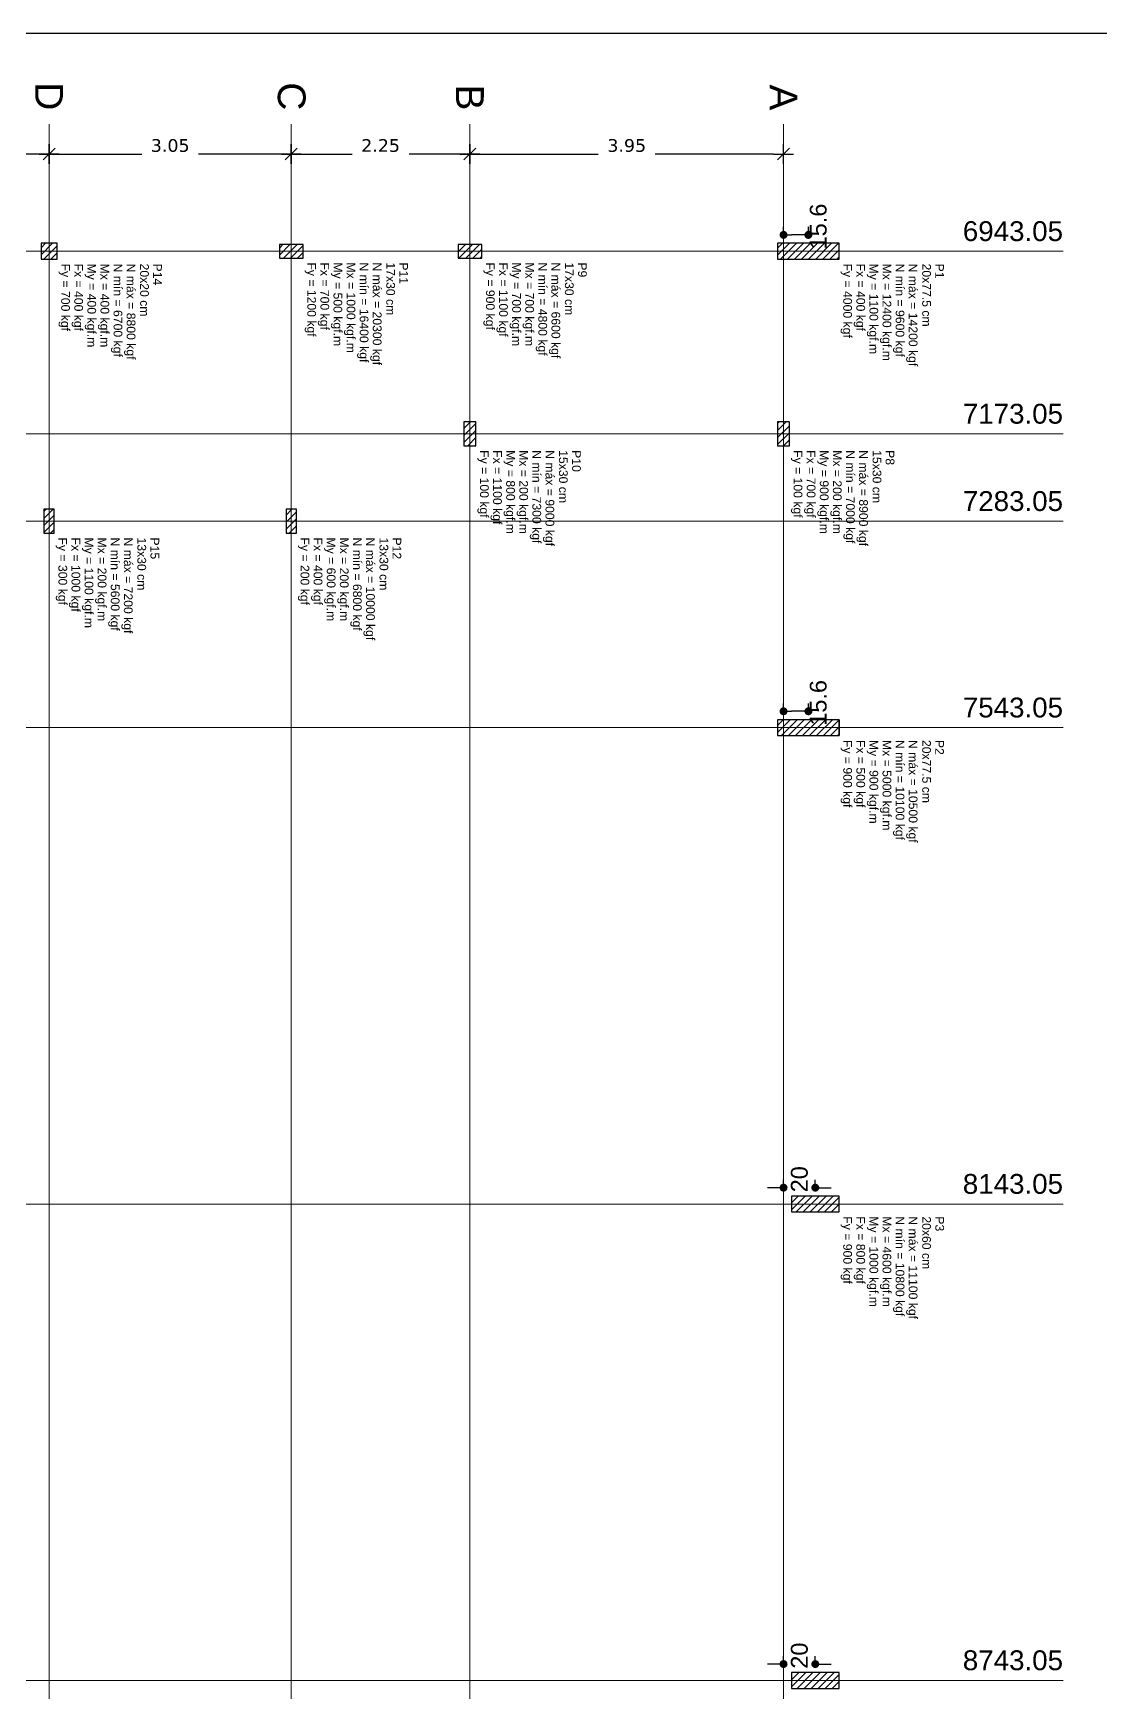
# Model space of a CAD drawing. Extents: x 25 to 1028, y -81 to 176.
# Drawn here: x 827.45 to 840.89, y 26.43 to 47.32 of the extents above; entities that cross this region are included whole.
import ezdxf

# ---------------------------------------------------------------- set-up
doc = ezdxf.new("R2010")
doc.units = 0
doc.header["$LTSCALE"] = 0.3
doc.header["$PDSIZE"] = 0.1
doc.layers.get('0').update_dxf_attribs({"linetype": 'CONTINUOUS'})
doc.layers.get('Defpoints').update_dxf_attribs({"linetype": 'CONTINUOUS'})
doc.layers.add('ARQ-CTA-1_100', color=1, linetype='CONTINUOUS')
for name, color, linetype, lineweight in [('LC-Cotas', 7, 'CONTINUOUS', 5), ('LC-Eixos', 9, 'CONTINUOUS', 5), ('LC-Hachuras dos pilares', 9, 'CONTINUOUS', 5), ('LC-Seção dos pilares', 4, 'CONTINUOUS', 30), ('LC-Textos', 3, 'CONTINUOUS', 20)]:
    doc.layers.add(name, color=color, linetype=linetype, lineweight=lineweight)
doc.layers.add('VPort', color=45, linetype='CONTINUOUS', plot=False)
doc.styles.add('Arial', font='arial.ttf')
doc.styles.add('FNDE Texto Cota 0100', font='verdana.ttf', dxfattribs={"height": 0.16})
doc.dimstyles.new('FNDE 1-0100', dxfattribs={"dimscale": 2.5, "dimtxt": 0.16, "dimasz": 0.05, "dimexe": 0.15, "dimexo": 0.15, "dimgap": 0.05, "dimtad": 1, "dimzin": 4, "dimdsep": 46, "dimtxsty": 'FNDE Texto Cota 0100', "dimblk": 'tic', "dimcen": 0.15, "dimdle": 0.15, "dimse1": 1, "dimse2": 1, "dimclrd": 251, "dimclre": 251, "dimclrt": 256, "dimaunit": 1, "dimadec": 3, "dimazin": 0, "dimtfac": 1, "dimtix": 1, "dimtmove": 2, "dimatfit": 3, "dimldrblk": 'tic', "dimfxl": 0.15, "dimtvp": 1, "dimtolj": 1, "dimtzin": 0, "dimarcsym": 0})
doc.dimstyles.new('UM_50.000000', dxfattribs={"dimtxt": 0.18, "dimasz": 0.1, "dimexe": 0.1, "dimexo": 0.2, "dimgap": 0, "dimtad": 1, "dimtih": 1, "dimtoh": 1, "dimdec": 1, "dimlfac": 50, "dimzin": 0, "dimdsep": 46, "dimtxsty": 'Standard', "dimblk": 'CLOSED', "dimblk1": 'CLOSED', "dimblk2": 'CLOSED', "dimcen": 0.09, "dimdle": 0.1, "dimadec": 1, "dimazin": 2, "dimtfac": 1, "dimtdec": 4, "dimtofl": 0, "dimtmove": 0, "dimatfit": 3, "dimldrblk": 'CLOSED', "dimfxl": 1, "dimtolj": 1, "dimarcsym": 0})
pattern_1 = [(45, (833.654795, 114.0015), (-0.044194174, 0.044194174), [])]

# ---------------------------------------------------------------- blocks, each defined once
blk = doc.blocks.new('tic')
at = {"color": 251}
for p, q in [((-1, 0), (1, 0)), ((0, -1), (0, 1))]:
    blk.add_line(p, q, dxfattribs=at)
blk.add_line((-0.6, -0.6), (0.6, 0.6))
blk = doc.blocks.new('*D271')
at = {"layer": 'ARQ-CTA-1_100', "color": 251, "lineweight": -2}
for p, q in [((826.08, 45.796), (826.453, 45.796)), ((827.53, 45.796), (827.158, 45.796))]:
    blk.add_line(p, q, dxfattribs=at)
at = {"layer": 'Defpoints', "color": 0}
for p in [(825.955, 45.796), (827.655, 45.796), (827.655, 45.796)]:
    blk.add_point(p, dxfattribs=at)
at = {"layer": 'ARQ-CTA-1_100', "color": 251, "lineweight": -2, "xscale": 0.125, "yscale": 0.125, "zscale": 0.125, "rotation": 180}
blk.add_blockref('tic', (825.955, 45.796), dxfattribs=at)
at = {"layer": 'ARQ-CTA-1_100', "color": 251, "lineweight": -2, "xscale": 0.125, "yscale": 0.125, "zscale": 0.125}
blk.add_blockref('tic', (827.655, 45.796), dxfattribs=at)
at = {"layer": 'ARQ-CTA-1_100', "insert": (826.805, 45.902), "char_height": 0.16, "attachment_point": 5, "style": 'FNDE Texto Cota 0100'}
blk.add_mtext('\\A1;1.70', dxfattribs=at)
blk = doc.blocks.new('*D272')
at = {"layer": 'ARQ-CTA-1_100', "color": 251, "lineweight": -2}
for p, q in [((827.78, 45.796), (828.822, 45.796)), ((830.58, 45.796), (829.538, 45.796))]:
    blk.add_line(p, q, dxfattribs=at)
at = {"layer": 'Defpoints', "color": 0}
for p in [(827.655, 45.796), (830.705, 45.796), (830.705, 45.796)]:
    blk.add_point(p, dxfattribs=at)
at = {"layer": 'ARQ-CTA-1_100', "color": 251, "lineweight": -2, "xscale": 0.125, "yscale": 0.125, "zscale": 0.125, "rotation": 180}
blk.add_blockref('tic', (827.655, 45.796), dxfattribs=at)
at = {"layer": 'ARQ-CTA-1_100', "color": 251, "lineweight": -2, "xscale": 0.125, "yscale": 0.125, "zscale": 0.125}
blk.add_blockref('tic', (830.705, 45.796), dxfattribs=at)
at = {"layer": 'ARQ-CTA-1_100', "insert": (829.18, 45.902), "char_height": 0.16, "attachment_point": 5, "style": 'FNDE Texto Cota 0100'}
blk.add_mtext('\\A1;3.05', dxfattribs=at)
blk = doc.blocks.new('*D273')
at = {"layer": 'ARQ-CTA-1_100', "color": 251, "lineweight": -2}
for p, q in [((830.83, 45.796), (831.472, 45.796)), ((832.83, 45.796), (832.189, 45.796))]:
    blk.add_line(p, q, dxfattribs=at)
at = {"layer": 'Defpoints', "color": 0}
for p in [(830.705, 45.796), (832.955, 45.796), (832.955, 45.796)]:
    blk.add_point(p, dxfattribs=at)
at = {"layer": 'ARQ-CTA-1_100', "color": 251, "lineweight": -2, "xscale": 0.125, "yscale": 0.125, "zscale": 0.125, "rotation": 180}
blk.add_blockref('tic', (830.705, 45.796), dxfattribs=at)
at = {"layer": 'ARQ-CTA-1_100', "color": 251, "lineweight": -2, "xscale": 0.125, "yscale": 0.125, "zscale": 0.125}
blk.add_blockref('tic', (832.955, 45.796), dxfattribs=at)
at = {"layer": 'ARQ-CTA-1_100', "insert": (831.83, 45.902), "char_height": 0.16, "attachment_point": 5, "style": 'FNDE Texto Cota 0100'}
blk.add_mtext('\\A1;2.25', dxfattribs=at)
blk = doc.blocks.new('*D274')
at = {"layer": 'ARQ-CTA-1_100', "color": 251, "lineweight": -2}
for p, q in [((833.08, 45.796), (834.572, 45.796)), ((836.78, 45.796), (835.288, 45.796))]:
    blk.add_line(p, q, dxfattribs=at)
at = {"layer": 'Defpoints', "color": 0}
for p in [(832.955, 45.796), (836.905, 45.796), (836.905, 45.796)]:
    blk.add_point(p, dxfattribs=at)
at = {"layer": 'ARQ-CTA-1_100', "color": 251, "lineweight": -2, "xscale": 0.125, "yscale": 0.125, "zscale": 0.125, "rotation": 180}
blk.add_blockref('tic', (832.955, 45.796), dxfattribs=at)
at = {"layer": 'ARQ-CTA-1_100', "color": 251, "lineweight": -2, "xscale": 0.125, "yscale": 0.125, "zscale": 0.125}
blk.add_blockref('tic', (836.905, 45.796), dxfattribs=at)
at = {"layer": 'ARQ-CTA-1_100', "insert": (834.93, 45.902), "char_height": 0.16, "attachment_point": 5, "style": 'FNDE Texto Cota 0100'}
blk.add_mtext('\\A1;3.95', dxfattribs=at)
blk = doc.blocks.new('_DOT')
at = {"color": 0, "linetype": 'ByBlock', "lineweight": -2}
blk.add_line((-0.5, 0), (-1, 0), dxfattribs=at)
at = {"color": 0, "linetype": 'ByBlock', "const_width": 0.5}
blk.add_lwpolyline([(-0.25, 0, 1), (0.25, 0, 1)], format="xyb", close=True, dxfattribs=at)
blk = doc.blocks.new('*D283')
at = {"layer": 'Defpoints', "color": 0}
for p in [(836.905, 44.777), (836.905, 44.571), (837.218, 44.571)]:
    blk.add_point(p, dxfattribs=at)
at = {"layer": 'LC-Cotas', "color": 0, "lineweight": -2}
for p, q in [((836.905, 44.771), (836.905, 44.877)), ((837.118, 44.777), (837.005, 44.777)), ((837.218, 44.771), (837.218, 44.877))]:
    blk.add_line(p, q, dxfattribs=at)
at = {"layer": 'LC-Cotas', "color": 0, "lineweight": -2, "xscale": 0.1, "yscale": 0.1, "zscale": 0.1, "rotation": 180}
blk.add_blockref('_DOT', (836.905, 44.777), dxfattribs=at)
at = {"layer": 'LC-Cotas', "color": 0, "lineweight": -2, "xscale": 0.1, "yscale": 0.1, "zscale": 0.1}
blk.add_blockref('_DOT', (837.218, 44.777), dxfattribs=at)
at = {"layer": 'LC-Cotas', "insert": (837.343, 44.883), "char_height": 0.2118, "attachment_point": 5, "rotation": 90, "style": 'Arial'}
blk.add_mtext('\\A1;15.6', dxfattribs=at)
blk = doc.blocks.new('DOT')
for p, q in [((1.5, 0), (-1.5, 0)), ((0, -1.5), (0, 1.5))]:
    blk.add_line(p, q)
blk.add_circle((0, 0), 0.5)
blk = doc.blocks.new('*D284')
at = {"layer": 'Defpoints', "color": 0}
for p in [(836.905, 38.777), (836.905, 38.571), (837.218, 38.571)]:
    blk.add_point(p, dxfattribs=at)
at = {"layer": 'LC-Cotas', "color": 0, "lineweight": -2}
for p, q in [((836.905, 38.771), (836.905, 38.877)), ((837.218, 38.771), (837.218, 38.877)), ((837.118, 38.777), (837.005, 38.777))]:
    blk.add_line(p, q, dxfattribs=at)
at = {"layer": 'LC-Cotas', "color": 0, "lineweight": -2, "xscale": 0.1, "yscale": 0.1, "zscale": 0.1, "rotation": 180}
blk.add_blockref('_DOT', (836.905, 38.777), dxfattribs=at)
at = {"layer": 'LC-Cotas', "color": 0, "lineweight": -2, "xscale": 0.1, "yscale": 0.1, "zscale": 0.1}
blk.add_blockref('_DOT', (837.218, 38.777), dxfattribs=at)
at = {"layer": 'LC-Cotas', "insert": (837.343, 38.883), "char_height": 0.2118, "attachment_point": 5, "rotation": 90, "style": 'Arial'}
blk.add_mtext('\\A1;15.6', dxfattribs=at)
blk = doc.blocks.new('*D285')
at = {"layer": 'Defpoints', "color": 0}
for p in [(836.905, 32.777), (836.905, 32.571), (837.305, 32.571)]:
    blk.add_point(p, dxfattribs=at)
at = {"layer": 'LC-Cotas', "color": 0, "lineweight": -2}
for p, q in [((836.905, 32.771), (836.905, 32.877)), ((837.305, 32.771), (837.305, 32.877)), ((836.805, 32.777), (836.705, 32.777)), ((837.405, 32.777), (837.505, 32.777))]:
    blk.add_line(p, q, dxfattribs=at)
at = {"layer": 'LC-Cotas', "color": 0, "lineweight": -2, "xscale": 0.1, "yscale": 0.1, "zscale": 0.1}
blk.add_blockref('_DOT', (836.905, 32.777), dxfattribs=at)
at = {"layer": 'LC-Cotas', "color": 0, "lineweight": -2, "xscale": 0.1, "yscale": 0.1, "zscale": 0.1, "rotation": 180}
blk.add_blockref('_DOT', (837.305, 32.777), dxfattribs=at)
at = {"layer": 'LC-Cotas', "insert": (837.105, 32.883), "char_height": 0.2118, "attachment_point": 5, "rotation": 90, "style": 'Arial'}
blk.add_mtext('\\A1;20', dxfattribs=at)
blk = doc.blocks.new('*D286')
at = {"layer": 'Defpoints', "color": 0}
for p in [(836.905, 26.777), (836.905, 26.571), (837.305, 26.571)]:
    blk.add_point(p, dxfattribs=at)
at = {"layer": 'LC-Cotas', "color": 0, "lineweight": -2}
for p, q in [((836.805, 26.777), (836.705, 26.777)), ((836.905, 26.771), (836.905, 26.877)), ((837.305, 26.771), (837.305, 26.877)), ((837.405, 26.777), (837.505, 26.777))]:
    blk.add_line(p, q, dxfattribs=at)
at = {"layer": 'LC-Cotas', "color": 0, "lineweight": -2, "xscale": 0.1, "yscale": 0.1, "zscale": 0.1}
blk.add_blockref('_DOT', (836.905, 26.777), dxfattribs=at)
at = {"layer": 'LC-Cotas', "color": 0, "lineweight": -2, "xscale": 0.1, "yscale": 0.1, "zscale": 0.1, "rotation": 180}
blk.add_blockref('_DOT', (837.305, 26.777), dxfattribs=at)
at = {"layer": 'LC-Cotas', "insert": (837.105, 26.883), "char_height": 0.2118, "attachment_point": 5, "rotation": 90, "style": 'Arial'}
blk.add_mtext('\\A1;20', dxfattribs=at)

msp = doc.modelspace()

# ---------------------------------------------------------------- hatches: boundary and pattern name
at = {"layer": 'LC-Hachuras dos pilares', "linetype": 'Continuous'}
h = msp.add_hatch(dxfattribs=at)
h.set_pattern_fill('ANSI31', color=256, scale=0.5, style=0)
h.set_pattern_definition(pattern_1)
h.paths.add_polyline_path([(827.55529499, 44.47100173), (827.75529499, 44.47100173), (827.75529499, 44.67100173), (827.55529499, 44.67100173), (827.55529499, 44.47100173)])
h = msp.add_hatch(dxfattribs=at)
h.set_pattern_fill('ANSI31', color=256, scale=0.5, style=0)
h.set_pattern_definition(pattern_1)
h.paths.add_polyline_path([(830.55529499, 44.65600173), (830.55529499, 44.48600173), (830.85529499, 44.48600173), (830.85529499, 44.65600173), (830.55529499, 44.65600173)])
h = msp.add_hatch(dxfattribs=at)
h.set_pattern_fill('ANSI31', color=256, scale=0.5, style=0)
h.set_pattern_definition(pattern_1)
h.paths.add_polyline_path([(832.80529499, 44.65600173), (832.80529499, 44.48600173), (833.10529499, 44.48600173), (833.10529499, 44.65600173), (832.80529499, 44.65600173)])
h = msp.add_hatch(dxfattribs=at)
h.set_pattern_fill('ANSI31', color=256, scale=0.5, style=0)
h.set_pattern_definition(pattern_1)
h.paths.add_polyline_path([(836.83029499, 44.67100173), (836.83029499, 44.47100173), (837.60529499, 44.47100173), (837.60529499, 44.67100173), (836.83029499, 44.67100173)])
h = msp.add_hatch(dxfattribs=at)
h.set_pattern_fill('ANSI31', color=256, scale=0.5, style=0)
h.set_pattern_definition(pattern_1)
h.paths.add_polyline_path([(833.03029499, 42.42100173), (832.88029499, 42.42100173), (832.88029499, 42.12100173), (833.03029499, 42.12100173), (833.03029499, 42.42100173)])
h = msp.add_hatch(dxfattribs=at)
h.set_pattern_fill('ANSI31', color=256, scale=0.5, style=0)
h.set_pattern_definition(pattern_1)
h.paths.add_polyline_path([(836.98029499, 42.42100173), (836.83029499, 42.42100173), (836.83029499, 42.12100173), (836.98029499, 42.12100173), (836.98029499, 42.42100173)])
h = msp.add_hatch(dxfattribs=at)
h.set_pattern_fill('ANSI31', color=256, scale=0.5, style=0)
h.set_pattern_definition(pattern_1)
h.paths.add_polyline_path([(827.59029499, 41.02100173), (827.72029499, 41.02100173), (827.72029499, 41.32100173), (827.59029499, 41.32100173), (827.59029499, 41.02100173)])
h = msp.add_hatch(dxfattribs=at)
h.set_pattern_fill('ANSI31', color=256, scale=0.5, style=0)
h.set_pattern_definition(pattern_1)
h.paths.add_polyline_path([(830.64029499, 41.02100173), (830.77029499, 41.02100173), (830.77029499, 41.32100173), (830.64029499, 41.32100173), (830.64029499, 41.02100173)])
h = msp.add_hatch(dxfattribs=at)
h.set_pattern_fill('ANSI31', color=256, scale=0.5, style=0)
h.set_pattern_definition(pattern_1)
h.paths.add_polyline_path([(836.83029499, 38.67100173), (836.83029499, 38.47100173), (837.60529499, 38.47100173), (837.60529499, 38.67100173), (836.83029499, 38.67100173)])
h = msp.add_hatch(dxfattribs=at)
h.set_pattern_fill('ANSI31', color=256, scale=0.5, style=0)
h.set_pattern_definition(pattern_1)
h.paths.add_polyline_path([(837.00529499, 32.67100173), (837.00529499, 32.47100173), (837.60529499, 32.47100173), (837.60529499, 32.67100173), (837.00529499, 32.67100173)])
h = msp.add_hatch(dxfattribs=at)
h.set_pattern_fill('ANSI31', color=256, scale=0.5, style=0)
h.set_pattern_definition(pattern_1)
h.paths.add_polyline_path([(837.00529499, 26.67100173), (837.00529499, 26.47100173), (837.60529499, 26.47100173), (837.60529499, 26.67100173), (837.00529499, 26.67100173)])

# ---------------------------------------------------------------- linework, layer by layer
at = {"layer": 'LC-Eixos'}
for p, q in [((827.65529499, 46.17100173), (827.65529499, 5.50485873)), ((830.70529499, 46.17100173), (830.70529499, 5.50485873)), ((832.95529499, 46.17100173), (832.95529499, 5.50485873)), ((836.90529499, 46.17100173), (836.90529499, 5.50485873)), ((840.42529499, 44.57100173), (814.50529499, 44.57100173)), ((840.42529499, 42.27100173), (814.50529499, 42.27100173)), ((840.42529499, 41.17100173), (814.50529499, 41.17100173)), ((840.42529499, 38.57100173), (814.50529499, 38.57100173)), ((840.42529499, 32.57100173), (814.50529499, 32.57100173)), ((840.42529499, 26.57100173), (814.50529499, 26.57100173))]:
    msp.add_line(p, q, dxfattribs=at)
at = {"layer": 'LC-Seção dos pilares'}
for points in [[(827.55529499, 44.47100173), (827.75529499, 44.47100173), (827.75529499, 44.67100173), (827.55529499, 44.67100173), (827.55529499, 44.47100173)], [(830.55529499, 44.65600173), (830.55529499, 44.48600173), (830.85529499, 44.48600173), (830.85529499, 44.65600173), (830.55529499, 44.65600173)], [(832.80529499, 44.65600173), (832.80529499, 44.48600173), (833.10529499, 44.48600173), (833.10529499, 44.65600173), (832.80529499, 44.65600173)], [(836.83029499, 44.67100173), (836.83029499, 44.47100173), (837.60529499, 44.47100173), (837.60529499, 44.67100173), (836.83029499, 44.67100173)], [(833.03029499, 42.42100173), (832.88029499, 42.42100173), (832.88029499, 42.12100173), (833.03029499, 42.12100173), (833.03029499, 42.42100173)], [(836.98029499, 42.42100173), (836.83029499, 42.42100173), (836.83029499, 42.12100173), (836.98029499, 42.12100173), (836.98029499, 42.42100173)], [(827.59029499, 41.02100173), (827.72029499, 41.02100173), (827.72029499, 41.32100173), (827.59029499, 41.32100173), (827.59029499, 41.02100173)], [(830.64029499, 41.02100173), (830.77029499, 41.02100173), (830.77029499, 41.32100173), (830.64029499, 41.32100173), (830.64029499, 41.02100173)], [(836.83029499, 38.67100173), (836.83029499, 38.47100173), (837.60529499, 38.47100173), (837.60529499, 38.67100173), (836.83029499, 38.67100173)], [(837.00529499, 32.67100173), (837.00529499, 32.47100173), (837.60529499, 32.47100173), (837.60529499, 32.67100173), (837.00529499, 32.67100173)], [(837.00529499, 26.67100173), (837.00529499, 26.47100173), (837.60529499, 26.47100173), (837.60529499, 26.67100173), (837.00529499, 26.67100173)]]:
    msp.add_lwpolyline(points, close=True, dxfattribs=at)
at = {"layer": 'VPort'}
msp.add_line((837.60529499, 38.67100173), (837.60529499, 38.47100173), dxfattribs=at)
msp.add_lwpolyline([(812.40033924, 47.3179392), (858.72820673, 47.3179392), (858.72820673, 4.95887634), (812.40033924, 4.95887634)], close=True, dxfattribs=at)

# ---------------------------------------------------------------- texts
at = {"layer": 'LC-Textos', "line_spacing_factor": 0.798, "style": 'Arial'}
for s, insert, char_height, width, attachment_point, rotation in [('D', (827.48029499, 46.34600173), 0.35, 0.42, 9, 270), ('C', (830.53029499, 46.34600173), 0.35, 0.42, 9, 270), ('B', (832.78029499, 46.34600173), 0.35, 0.42, 9, 270), ('A', (836.73029499, 46.34600173), 0.35, 0.42, 9, 270), ('6943.05', (840.42529499, 44.69600173), 0.25, 2.1, 9, 0.000210459), ('Fy = 700 kgf', (827.77379499, 44.41600173), 0.11, 1.584, 7, 270), ('Fx = 400 kgf', (827.93879499, 44.41600173), 0.11, 1.584, 7, 270), ('My = 400 kgf.m', (828.10379499, 44.41600173), 0.11, 1.848, 7, 270), ('Mx = 400 kgf.m', (828.26879499, 44.41600173), 0.11, 1.848, 7, 270), ('N mín = 6700 kgf', (828.43379499, 44.41600173), 0.11, 2.112, 7, 270), ('N máx = 8800 kgf', (828.59879499, 44.41600173), 0.11, 2.112, 7, 270), ('20x20 cm', (828.80009499, 44.41600173), 0.11, 1.056, 7, 270), ('P14', (828.96509499, 44.41600173), 0.11, 0.396, 7, 270), ('Fy = 1200 kgf', (830.87379499, 44.43100173), 0.11, 1.716, 7, 270), ('Fx = 700 kgf', (831.03879499, 44.43100173), 0.11, 1.584, 7, 270), ('My = 500 kgf.m', (831.20379499, 44.43100173), 0.11, 1.848, 7, 270), ('Mx = 1000 kgf.m', (831.36879499, 44.43100173), 0.11, 1.98, 7, 270), ('N mín = 16400 kgf', (831.53379499, 44.43100173), 0.11, 2.244, 7, 270), ('N máx = 20300 kgf', (831.69879499, 44.43100173), 0.11, 2.244, 7, 270), ('17x30 cm', (831.90009499, 44.43100173), 0.11, 1.056, 7, 270), ('P11', (832.06509499, 44.43100173), 0.11, 0.396, 7, 270), ('Fy = 900 kgf', (833.12379499, 44.43100173), 0.11, 1.584, 7, 270), ('Fx = 1100 kgf', (833.28879499, 44.43100173), 0.11, 1.716, 7, 270), ('My = 700 kgf.m', (833.45379499, 44.43100173), 0.11, 1.848, 7, 270), ('Mx = 700 kgf.m', (833.61879499, 44.43100173), 0.11, 1.848, 7, 270), ('N mín = 4800 kgf', (833.78379499, 44.43100173), 0.11, 2.112, 7, 270), ('N máx = 6600 kgf', (833.94879499, 44.43100173), 0.11, 2.112, 7, 270), ('17x30 cm', (834.15009499, 44.43100173), 0.11, 1.056, 7, 270), ('P9', (834.31509499, 44.43100173), 0.11, 0.264, 7, 270), ('Fy = 4000 kgf', (837.62379499, 44.41600173), 0.11, 1.716, 7, 270), ('Fx = 400 kgf', (837.78879499, 44.41600173), 0.11, 1.584, 7, 270), ('My = 1100 kgf.m', (837.95379499, 44.41600173), 0.11, 1.98, 7, 270), ('Mx = 12400 kgf.m', (838.11879499, 44.41600173), 0.11, 2.112, 7, 270), ('N mín = 9600 kgf', (838.28379499, 44.41600173), 0.11, 2.112, 7, 270), ('N máx = 14200 kgf', (838.44879499, 44.41600173), 0.11, 2.244, 7, 270), ('20x77.5 cm', (838.65009499, 44.41600173), 0.11, 1.32, 7, 270), ('P1', (838.81509499, 44.41600173), 0.11, 0.264, 7, 270), ('7173.05', (840.42529499, 42.39600173), 0.25, 2.1, 9, 0.000210459), ('Fy = 100 kgf', (833.04879499, 42.06600173), 0.11, 1.584, 7, 270), ('Fx = 1100 kgf', (833.21379499, 42.06600173), 0.11, 1.716, 7, 270), ('My = 800 kgf.m', (833.37879499, 42.06600173), 0.11, 1.848, 7, 270), ('Mx = 200 kgf.m', (833.54379499, 42.06600173), 0.11, 1.848, 7, 270), ('N mín = 7300 kgf', (833.70879499, 42.06600173), 0.11, 2.112, 7, 270), ('N máx = 9000 kgf', (833.87379499, 42.06600173), 0.11, 2.112, 7, 270), ('15x30 cm', (834.07509499, 42.06600173), 0.11, 1.056, 7, 270), ('P10', (834.24009499, 42.06600173), 0.11, 0.396, 7, 270), ('Fy = 100 kgf', (836.99879499, 42.06600173), 0.11, 1.584, 7, 270), ('Fx = 700 kgf', (837.16379499, 42.06600173), 0.11, 1.584, 7, 270), ('My = 900 kgf.m', (837.32879499, 42.06600173), 0.11, 1.848, 7, 270), ('Mx = 200 kgf.m', (837.49379499, 42.06600173), 0.11, 1.848, 7, 270), ('N mín = 7000 kgf', (837.65879499, 42.06600173), 0.11, 2.112, 7, 270), ('N máx = 8900 kgf', (837.82379499, 42.06600173), 0.11, 2.112, 7, 270), ('15x30 cm', (838.02509499, 42.06600173), 0.11, 1.056, 7, 270), ('P8', (838.19009499, 42.06600173), 0.11, 0.264, 7, 270), ('7283.05', (840.42529499, 41.29600173), 0.25, 2.1, 9, 0.000210459), ('Fy = 300 kgf', (827.73879499, 40.96600173), 0.11, 1.584, 7, 270), ('Fx = 1000 kgf', (827.90379499, 40.96600173), 0.11, 1.716, 7, 270), ('My = 1100 kgf.m', (828.06879499, 40.96600173), 0.11, 1.98, 7, 270), ('Mx = 200 kgf.m', (828.23379499, 40.96600173), 0.11, 1.848, 7, 270), ('N mín = 5600 kgf', (828.39879499, 40.96600173), 0.11, 2.112, 7, 270), ('N máx = 7200 kgf', (828.56379499, 40.96600173), 0.11, 2.112, 7, 270), ('13x30 cm', (828.76509499, 40.96600173), 0.11, 1.056, 7, 270), ('P15', (828.93009499, 40.96600173), 0.11, 0.396, 7, 270), ('Fy = 200 kgf', (830.78879499, 40.96600173), 0.11, 1.584, 7, 270), ('Fx = 400 kgf', (830.95379499, 40.96600173), 0.11, 1.584, 7, 270), ('My = 600 kgf.m', (831.11879499, 40.96600173), 0.11, 1.848, 7, 270), ('Mx = 200 kgf.m', (831.28379499, 40.96600173), 0.11, 1.848, 7, 270), ('N mín = 6800 kgf', (831.44879499, 40.96600173), 0.11, 2.112, 7, 270), ('N máx = 10000 kgf', (831.61379499, 40.96600173), 0.11, 2.244, 7, 270), ('13x30 cm', (831.81509499, 40.96600173), 0.11, 1.056, 7, 270), ('P12', (831.98009499, 40.96600173), 0.11, 0.396, 7, 270), ('7543.05', (840.42529499, 38.69600173), 0.25, 2.1, 9, 0.000210459), ('Fy = 900 kgf', (837.62379499, 38.41600173), 0.11, 1.584, 7, 270), ('Fx = 500 kgf', (837.78879499, 38.41600173), 0.11, 1.584, 7, 270), ('My = 900 kgf.m', (837.95379499, 38.41600173), 0.11, 1.848, 7, 270), ('Mx = 5000 kgf.m', (838.11879499, 38.41600173), 0.11, 1.98, 7, 270), ('N mín = 10100 kgf', (838.28379499, 38.41600173), 0.11, 2.244, 7, 270), ('N máx = 10500 kgf', (838.44879499, 38.41600173), 0.11, 2.244, 7, 270), ('20x77.5 cm', (838.65009499, 38.41600173), 0.11, 1.32, 7, 270), ('P2', (838.81509499, 38.41600173), 0.11, 0.264, 7, 270), ('8143.05', (840.42529499, 32.69600173), 0.25, 2.1, 9, 0.000210459), ('Fy = 900 kgf', (837.62379499, 32.41600173), 0.11, 1.584, 7, 270), ('Fx = 800 kgf', (837.78879499, 32.41600173), 0.11, 1.584, 7, 270), ('My = 1000 kgf.m', (837.95379499, 32.41600173), 0.11, 1.98, 7, 270), ('Mx = 4600 kgf.m', (838.11879499, 32.41600173), 0.11, 1.98, 7, 270), ('N mín = 10800 kgf', (838.28379499, 32.41600173), 0.11, 2.244, 7, 270), ('N máx = 11100 kgf', (838.44879499, 32.41600173), 0.11, 2.244, 7, 270), ('20x60 cm', (838.65009499, 32.41600173), 0.11, 1.056, 7, 270), ('P3', (838.81509499, 32.41600173), 0.11, 0.264, 7, 270), ('8743.05', (840.42529499, 26.69600173), 0.25, 2.1, 9, 0.000210459)]:
    msp.add_mtext(s, dxfattribs=dict(at, insert=insert, char_height=char_height, width=width, attachment_point=attachment_point, rotation=rotation))

# ---------------------------------------------------------------- dimensions: what is measured, and where the dimension line sits
at = {"layer": 'ARQ-CTA-1_100'}
for base, p1, p2, picture, middle in [((827.65529499, 45.79600173), (825.95529499, 45.79600173), (827.65529499, 45.79600173), '*D271', (826.80529499, 45.90190173)), ((830.70529499, 45.79600173), (827.65529499, 45.79600173), (830.70529499, 45.79600173), '*D272', (829.18029499, 45.90190173)), ((832.95529499, 45.79600173), (830.70529499, 45.79600173), (832.95529499, 45.79600173), '*D273', (831.83029499, 45.90190173)), ((836.90529499, 45.79600173), (832.95529499, 45.79600173), (836.90529499, 45.79600173), '*D274', (834.93029499, 45.90190173))]:
    dim = msp.add_linear_dim(base=base, p1=p1, p2=p2, dimstyle='FNDE 1-0100', dxfattribs=at)
    dim.commit()
    dim.dimension.update_dxf_attribs({"geometry": picture, "text_midpoint": middle, "dimtype": 160})
at = {"layer": 'LC-Cotas'}
for base, p1, p2, picture, middle in [((836.90529499, 44.77690173), (837.21779499, 44.57100173), (836.90529499, 44.57100173), '*D283', (837.34287799, 44.88280173)), ((836.90529499, 38.77690173), (837.21779499, 38.57100173), (836.90529499, 38.57100173), '*D284', (837.34287799, 38.88280173)), ((836.90529499, 32.77690173), (837.30529499, 32.57100173), (836.90529499, 32.57100173), '*D285', (837.10529499, 32.88280173)), ((836.90529499, 26.77690173), (837.30529499, 26.57100173), (836.90529499, 26.57100173), '*D286', (837.10529499, 26.88280173))]:
    dim = msp.add_linear_dim(base=base, p1=p1, p2=p2, dimstyle='UM_50.000000', override={"dimtxt": 0.2118, "dimasz": 0.1, "dimexe": 0.1, "dimexo": 0.2, "dimtad": 1, "dimtih": 0, "dimtoh": 0, "dimdec": 1, "dimlfac": 50, "dimzin": 8, "dimtxsty": 'Arial', "dimblk": 'DOT', "dimblk1": 'DOT', "dimblk2": 'DOT', "dimsah": 1, "dimdle": 0.1, "dimse1": 0, "dimse2": 0, "dimclrt": 256, "dimadec": 1, "dimazin": 3, "dimtmove": 2, "dimldrblk": 'DOT'}, dxfattribs=at)
    dim.commit()
    dim.dimension.update_dxf_attribs({"geometry": picture, "text_midpoint": middle, "dimtype": 160, "text_rotation": 90})

doc.saveas('drawing.dxf')
